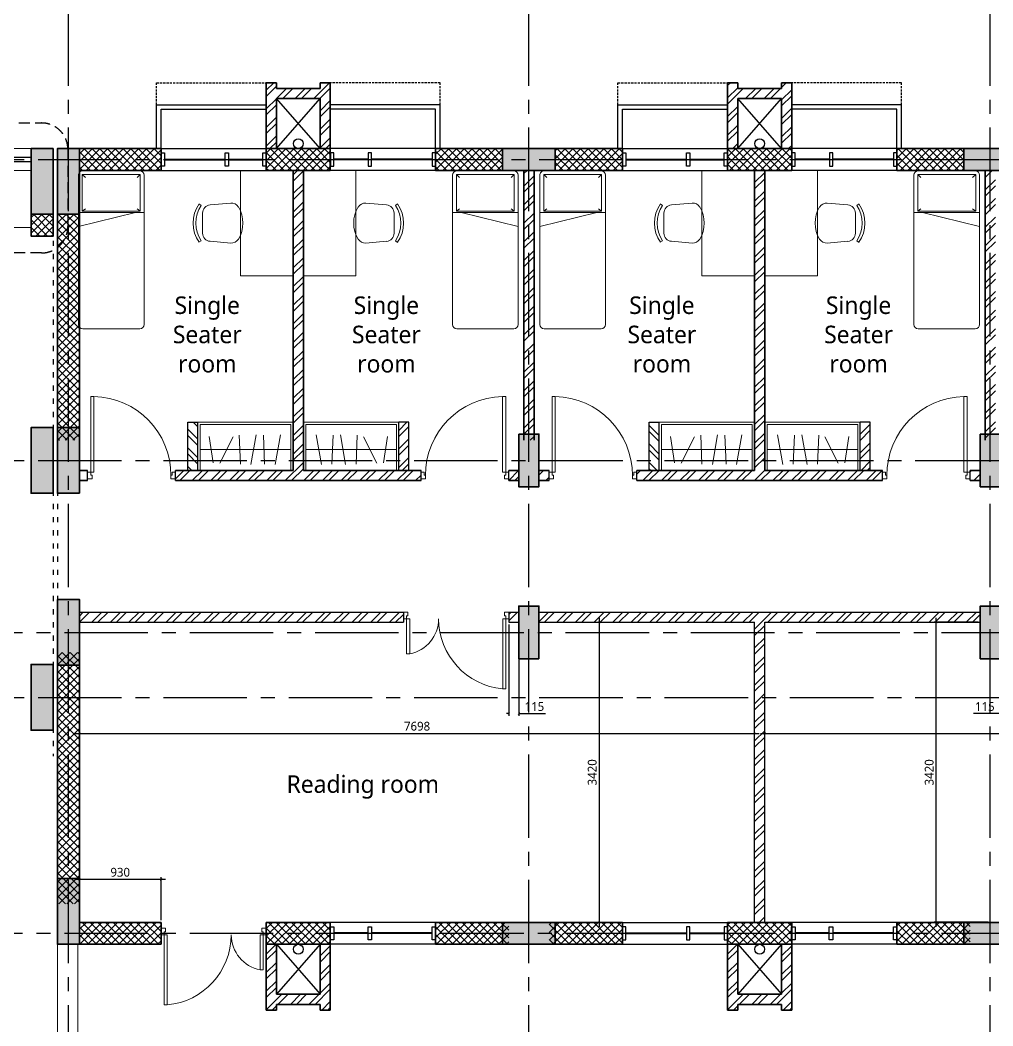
# Model space of a CAD drawing. Header units: millimetres. Extents: x -1107453 to -240403, y -265431 to 143409.
# Drawn here: x -285343 to -274252, y 42861 to 54325 of the extents above; entities that cross this region are included whole.
import ezdxf
from ezdxf.enums import TextEntityAlignment as Align

# ---------------------------------------------------------------- set-up
doc = ezdxf.new("R2010")
doc.units = ezdxf.units.MM
doc.header["$MEASUREMENT"] = 0
for name, pattern in [('ACAD_ISO03W100', [30, 12, -18]), ('CENTER2', [28.575, 19.05, -3.175, 3.175, -3.175]), ('DASHED2', [0.375, 0.25, -0.125]), ('HIDDEN', [0.375, 0.25, -0.125])]:
    doc.linetypes.add(name, pattern=pattern)
for name, color, linetype, lineweight in [('A- Dimensions', 8, 'Continuous', 25), ('A-Detail Lines', 8, 'Continuous', 25), ('A-Door', 4, 'Continuous', 9), ('A-Wall Ele', 3, 'Continuous', 20), ('A-Wall Sec', 1, 'Continuous', 30), ('column hatch', 12, 'Continuous', 5), ('OTHER', 1, 'Continuous', 18), ('S-Concrete', 40, 'Continuous', 30), ('S-Reflected Beam', 60, 'Continuous', 25), ('text', 7, 'Continuous', 9), ('Wall HATCH', 8, 'Continuous', 15)]:
    doc.layers.add(name, color=color, linetype=linetype, lineweight=lineweight)
for name, color, linetype in [('A-Anno-Grid Lines', 154, 'Continuous'), ('A-Anno-Misc Tags', 6, 'Continuous'), ('A-Wall Patt', 8, 'Continuous'), ('A-Window', 4, 'Continuous'), ('elel', 6, 'Continuous'), ('L-ELEV', 6, 'Continuous'), ('S-Conc Patt', 9, 'Continuous')]:
    doc.layers.add(name, color=color, linetype=linetype)
doc.layers.add('I-Furniture', color=7, linetype='Continuous', lineweight=15, true_color=0xc76300)
doc.layers.get('S-Reflected Beam').off()
doc.styles.add('ABLA_T Cg', font='GOTHIC.TTF')
doc.styles.get("Standard").update_dxf_attribs({"font": 'trebuc.ttf'})
doc.dimstyles.new('IIITD_WD_M @ 100', dxfattribs={"dimscale": 100, "dimtxt": 1, "dimasz": 0.25, "dimexe": 0.25, "dimexo": 0.25, "dimgap": 0.3, "dimtad": 1, "dimdec": 0, "dimrnd": 2.5, "dimzin": 0, "dimdsep": 46, "dimtxsty": 'Standard', "dimblk": 'ARCHTICK', "dimcen": 0.2, "dimdle": 0.5, "dimclrd": 8, "dimclre": 254, "dimadec": 0, "dimazin": 0, "dimtfac": 1, "dimtdec": 0, "dimtofl": 0, "dimtmove": 0, "dimatfit": 0, "dimfxl": 100, "dimtolj": 1, "dimtzin": 0, "dimlwd": -1, "dimlwe": -1, "dimarcsym": 0})
pattern_1 = [(45, (-807589.64, 92743.4), (-106.066017, 106.066017), []), (45, (-807518.93, 92743.4), (-106.066017, 106.066017), [])]
pattern_2 = [(45, (-285039, 51978), (-44.19417, 44.19417), []), (135, (-285039, 51978), (-44.19417, -44.19417), [])]

# ---------------------------------------------------------------- blocks, each defined once
blk = doc.blocks.new('Cols Hostel')
at = {"layer": 'S-Conc Patt'}
h = blk.add_hatch(color=256, dxfattribs=at)
h.paths.add_polyline_path([(626562, 5668), (626812, 5668), (626812, 5218), (626562, 5218)])
h.paths.add_polyline_path([(626262, 5668), (626512, 5668), (626512, 5218), (626262, 5218)])
h.paths.add_polyline_path([(610501, 6261), (610751, 6261), (610751, 5811), (610501, 5811)])
h.paths.add_polyline_path([(633755, -13559), (633802, -13804), (633351, -13892), (633303, -13647)])
h.paths.add_polyline_path([(608436, -13975), (608436, -14225), (607987, -14225), (607987, -13975)])
h.paths.add_polyline_path([(639101, 2747), (639347, 2795), (639490, 2059), (639245, 2011)])
h.paths.add_polyline_path([(640105, -2416), (640351, -2368), (640494, -3105), (640248, -3152)])
h.paths.add_polyline_path([(631447, -4099), (631693, -4051), (631836, -4788), (631590, -4835)])
h.paths.add_polyline_path([(630444, 1064), (630689, 1112), (630832, 376), (630587, 328)])
h.paths.add_polyline_path([(608186, 6255), (608436, 6255), (608436, 5505), (608186, 5505)])
h.paths.add_polyline_path([(608186, 995), (608436, 995), (608436, 245), (608186, 245)])
h.paths.add_polyline_path([(608186, -4265), (608436, -4265), (608436, -5015), (608186, -5015)])
h.paths.add_polyline_path([(599366, -4265), (599616, -4265), (599616, -5015), (599366, -5015)])
h.paths.add_polyline_path([(599366, 995), (599616, 995), (599616, 245), (599366, 245)])
h.paths.add_polyline_path([(626561, 11103), (626811, 11103), (626811, 10353), (626561, 10353)])
h.paths.add_polyline_path([(626561, 17051), (626811, 17051), (626811, 16301), (626561, 16301)])
h.paths.add_polyline_path([(626561, 13871), (626811, 13871), (626811, 13121), (626561, 13121)])
h.paths.add_polyline_path([(610451, 11170), (610201, 11170), (610201, 10420), (610451, 10420)])
h.paths.add_polyline_path([(610451, 16301), (610201, 16301), (610201, 17051), (610451, 17051)])
h.paths.add_polyline_path([(610451, 13121), (610201, 13121), (610201, 13871), (610451, 13871)])
h.paths.add_polyline_path([(598411, 9225), (598661, 9225), (598661, 8475), (598411, 8475)])
h.paths.add_polyline_path([(603651, 16801), (603651, 17051), (602901, 17051), (602901, 16801)])
h.paths.add_polyline_path([(602901, 14630), (603151, 14630), (603151, 13880), (602901, 13880)])
h.paths.add_polyline_path([(596931, 9225), (597181, 9225), (597181, 8475), (596931, 8475)])
h.paths.add_polyline_path([(596931, 11170), (597181, 11170), (597181, 10420), (596931, 10420)])
h.paths.add_polyline_path([(602901, 11170), (603151, 11170), (603151, 10420), (602901, 10420)])
h.paths.add_polyline_path([(608436, 11170), (608186, 11170), (608186, 10420), (608436, 10420)])
h.paths.add_polyline_path([(604651, 11170), (604881, 11170), (604881, 10420), (604651, 10420)])
h.paths.add_polyline_path([(639550, 13200), (639796, 13248), (639939, 12512), (639694, 12464)])
h.paths.add_polyline_path([(634799, 10295), (634847, 10050), (634109, 9906), (634061, 10152)])
h.paths.add_polyline_path([(637666, -8396), (637892, -8352), (637980, -8804), (637754, -8848)])
h.paths.add_polyline_path([(636133, -13080), (636180, -13325), (635591, -13440), (635544, -13194)])
h.paths.add_polyline_path([(603151, 9225), (603151, 8995), (602401, 8995), (602401, 9225)])
h.paths.add_polyline_path([(642512, -9792), (642556, -10018), (642110, -10105), (642066, -9879)])
h.paths.add_polyline_path([(638556, -10561), (638600, -10787), (638148, -10875), (638104, -10649)])
h.paths.add_polyline_path([(642096, -7653), (642140, -7878), (641688, -7966), (641644, -7740)])
h.paths.add_polyline_path([(640153, -10027), (640379, -9983), (640465, -10425), (640239, -10468)])
h.paths.add_polyline_path([(640118, -8037), (640162, -8263), (639710, -8351), (639666, -8125)])
h.paths.add_polyline_path([(603151, -11965), (603151, -12195), (602701, -12195), (602701, -11965)])
h.paths.add_polyline_path([(603151, -10130), (602921, -10130), (602921, -9670), (603151, -9670)])
h.paths.add_polyline_path([(599111, -11965), (599111, -12195), (598661, -12195), (598661, -11965)])
h.paths.add_polyline_path([(599112, -9785), (599112, -10015), (598661, -10015), (598661, -9785)])
h.paths.add_polyline_path([(600791, -11735), (601021, -11735), (601021, -12195), (600791, -12195)])
h.paths.add_polyline_path([(601136, -9785), (601136, -10015), (600676, -10015), (600676, -9785)])
h.paths.add_polyline_path([(634937, -3421), (635163, -3377), (635306, -4113), (635080, -4157)])
h.paths.add_polyline_path([(635631, 2073), (635857, 2117), (636000, 1380), (635775, 1336)])
h.paths.add_polyline_path([(634717, 6775), (634674, 7001), (635410, 7144), (635454, 6918)])
h.paths.add_polyline_path([(631992, 11731), (632217, 11775), (632361, 11038), (632135, 10995)])
h.paths.add_polyline_path([(604651, 6255), (604881, 6255), (604881, 5505), (604651, 5505)])
h.paths.add_polyline_path([(639083, -12506), (639131, -12752), (638541, -12866), (638493, -12621)])
h.paths.add_polyline_path([(603152, -13975), (603152, -14225), (602552, -14225), (602552, -13975)])
h.paths.add_polyline_path([(638469, 11008), (638714, 11056), (638857, 10320), (638611, 10272)])
h.paths.add_polyline_path([(606268, -9785), (606268, -10035), (605668, -10035), (605668, -9785)])
h.paths.add_polyline_path([(599161, 5765), (599161, 6015), (598411, 6015), (598411, 5765)])
h.paths.add_polyline_path([(642896, -11765), (642944, -12011), (642503, -12096), (642455, -11851)])
h.paths.add_polyline_path([(606267, -13975), (606267, -14225), (605667, -14225), (605667, -13975)])
h.paths.add_polyline_path([(599113, -13975), (599113, -14225), (598662, -14225), (598662, -13975)])
h.paths.add_polyline_path([(626262, 11911), (626512, 11911), (626512, 11161), (626262, 11161)])
h.paths.add_polyline_path([(626261, 17051), (626511, 17051), (626511, 16301), (626261, 16301)])
h.paths.add_polyline_path([(610751, 16301), (610501, 16301), (610501, 17051), (610751, 17051)])
h.paths.add_polyline_path([(610501, 8731), (610751, 8731), (610751, 7981), (610501, 7981)])
h.paths.add_polyline_path([(626511, 7981), (626261, 7981), (626261, 8731), (626511, 8731)])
h.paths.add_polyline_path([(621251, 11236), (621021, 11236), (621021, 11836), (621251, 11836)])
h.paths.add_polyline_path([(610501, 11911), (610751, 11911), (610751, 11161), (610501, 11161)])
h.paths.add_polyline_path([(615991, 11236), (615761, 11236), (615761, 11836), (615991, 11836)])
h.paths.add_polyline_path([(635329, -8947), (635377, -9193), (634788, -9307), (634740, -9062)])
h.paths.add_polyline_path([(633933, 1743), (634159, 1786), (634302, 1050), (634076, 1006)])
h.paths.add_polyline_path([(604651, 995), (604881, 995), (604881, 245), (604651, 245)])
h.paths.add_polyline_path([(604651, -4265), (604881, -4265), (604881, -5015), (604651, -5015)])
h.paths.add_polyline_path([(626261, 13871), (626511, 13871), (626511, 13121), (626261, 13121)])
h.paths.add_polyline_path([(621021, 13796), (621251, 13796), (621251, 13196), (621021, 13196)])
h.paths.add_polyline_path([(615761, 13796), (615991, 13796), (615991, 13196), (615761, 13196)])
h.paths.add_polyline_path([(610751, 13121), (610501, 13121), (610501, 13871), (610751, 13871)])
h.paths.add_polyline_path([(633692, 12061), (633938, 12109), (634081, 11373), (633835, 11325)])
h.paths.add_polyline_path([(628502, 11052), (628747, 11100), (628891, 10364), (628645, 10316)])
h.paths.add_polyline_path([(596931, 14630), (597181, 14630), (597181, 13880), (596931, 13880)])
h.paths.add_polyline_path([(639922, 11291), (640167, 11338), (640310, 10602), (640064, 10555)])
h.paths.add_polyline_path([(638890, 16600), (639135, 16648), (639278, 15912), (639033, 15864)])
h.paths.add_polyline_path([(633032, 15458), (633277, 15505), (633421, 14769), (633175, 14721)])
h.paths.add_polyline_path([(632948, -9410), (632996, -9656), (632544, -9743), (632497, -9498)])
h.paths.add_polyline_path([(636635, -3091), (636861, -3047), (637004, -3783), (636778, -3827)])
h.paths.add_polyline_path([(639326, 7905), (639374, 7660), (638638, 7516), (638590, 7762)])
h.paths.add_polyline_path([(632930, 6906), (633155, 6950), (633298, 6214), (633073, 6170)])
h.paths.add_polyline_path([(629440, 6228), (629685, 6275), (629828, 5539), (629583, 5491)])
h.paths.add_polyline_path([(620836, 16801), (620836, 17051), (621436, 17051), (621436, 16801)])
h.paths.add_polyline_path([(615576, 16801), (615576, 17051), (616176, 17051), (616176, 16801)])
h.paths.add_polyline_path([(620836, 7981), (620836, 8231), (621436, 8231), (621436, 7981)])
h.paths.add_polyline_path([(615576, 7981), (615576, 8231), (616176, 8231), (616176, 7981)])
h.paths.add_polyline_path([(602401, 5785), (602401, 6015), (603151, 6015), (603151, 5785)])
h.paths.add_polyline_path([(602922, 995), (603152, 995), (603152, 245), (602922, 245)])
h.paths.add_polyline_path([(608436, -9785), (608436, -10035), (607987, -10035), (607987, -9785)])
h.paths.add_polyline_path([(602921, -4265), (603151, -4265), (603151, -5015), (602921, -5015)])
h.paths.add_polyline_path([(632225, 16801), (632225, 17051), (632975, 17051), (632975, 16801)])
at = {"layer": 'S-Concrete', "lineweight": 35}
for points in [[(610451, 16301), (610201, 16301), (610201, 17051), (610451, 17051), (610451, 16301)], [(610751, 16301), (610501, 16301), (610501, 17051), (610751, 17051), (610751, 16301)], [(615576, 16801), (615576, 17051), (616176, 17051), (616176, 16801), (615576, 16801)], [(620836, 16801), (620836, 17051), (621436, 17051), (621436, 16801), (620836, 16801)], [(610451, 13121), (610201, 13121), (610201, 13871), (610451, 13871), (610451, 13121)], [(610751, 13121), (610501, 13121), (610501, 13871), (610751, 13871), (610751, 13121)], [(615761, 13796), (615991, 13796), (615991, 13196), (615761, 13196), (615761, 13796)], [(621021, 13796), (621251, 13796), (621251, 13196), (621021, 13196), (621021, 13796)], [(610501, 11911), (610751, 11911), (610751, 11161), (610501, 11161), (610501, 11911)], [(615991, 11236), (615761, 11236), (615761, 11836), (615991, 11836), (615991, 11236)], [(621251, 11236), (621021, 11236), (621021, 11836), (621251, 11836), (621251, 11236)], [(610451, 11170), (610201, 11170), (610201, 10420), (610451, 10420), (610451, 11170)], [(610501, 8731), (610751, 8731), (610751, 7981), (610501, 7981), (610501, 8731)], [(615576, 7981), (615576, 8231), (616176, 8231), (616176, 7981), (615576, 7981)], [(620836, 7981), (620836, 8231), (621436, 8231), (621436, 7981), (620836, 7981)]]:
    blk.add_lwpolyline(points, dxfattribs=at)
blk = doc.blocks.new('W 1200')
at = {"layer": 'A-Window', "linetype": 'HIDDEN', "ltscale": 100}
for p, q in [((552588, 7900), (552588, 9150)), ((552838, 7900), (552588, 7900))]:
    blk.add_line(p, q, dxfattribs=at)
at = {"layer": 'A-Window', "color": 2, "lineweight": 40}
for p, q in [((553463, 8720), (553463, 9110)), ((553463, 7990), (553463, 8680))]:
    blk.add_line(p, q, dxfattribs=at)
at = {"layer": 'A-Window', "color": 5}
for points in [[(553338, 7900), (552838, 7900), (552838, 9150)], [(553338, 7950), (552888, 7950), (552888, 9150)]]:
    blk.add_lwpolyline(points, dxfattribs=at)
at = {"layer": 'A-Window'}
for points in [[(553338, 7950), (553338, 9150)], [(553588, 7950), (553588, 9150)], [(553388, 8680), (553388, 8720), (553538, 8720), (553538, 8680), (553388, 8680)]]:
    blk.add_lwpolyline(points, dxfattribs=at)
for points in [[(553388, 9150), (553538, 9150), (553538, 9110), (553388, 9110)], [(553388, 7990), (553538, 7990), (553538, 7950), (553388, 7950)]]:
    blk.add_lwpolyline(points, close=True, dxfattribs=at)
blk = doc.blocks.new('ABL_Door_S - 1000 x 2100-11-3 Second Floor Lvl')
at = {"layer": 'A-Door', "color": 5}
for p, q in [((-500, 38), (-450, 38)), ((-500, -38), (-500, 38)), ((-450, 38), (-450, -3)), ((450, 38), (450, -3)), ((500, 38), (450, 38)), ((500, -38), (500, 38)), ((-500, -38), (-465, -38)), ((-465, -3), (-450, -3)), ((-465, -38), (-465, -3)), ((-430, -38), (-465, -38)), ((465, -3), (450, -3)), ((465, -38), (465, -3)), ((500, -38), (465, -38))]:
    blk.add_line(p, q, dxfattribs=at)
at = {"layer": 'A-Door', "color": 5, "lineweight": 18}
for p, q in [((-465, -38), (-465, -903)), ((-430, -38), (-430, -903)), ((-430, -903), (-465, -903))]:
    blk.add_line(p, q, dxfattribs=at)
at = {"layer": 'A-Door'}
blk.add_arc((-450, -2), 900, 271.2981, 359.9894, dxfattribs=at)
blk = doc.blocks.new('_ArchTick')
at = {"color": 0, "linetype": 'ByBlock', "const_width": 0.15}
blk.add_lwpolyline([(-0.5, -0.5), (0.5, 0.5)], dxfattribs=at)
blk = doc.blocks.new('Detal-Tag')
blk.add_line((-5.33, 0), (5.33, 0))
blk.add_circle((0, 0), 5.75)
at = {"layer": 'A-Anno-Misc Tags', "color": 7, "style": 'ABLA_T Cg'}
blk.add_attdef('DW_NAME', text='', height=2.5, dxfattribs=at).set_placement((0, 0), align=Align.BOTTOM_CENTER)
blk.add_attdef('SHEET_NO', text='', height=1.6, dxfattribs=at).set_placement((0.05, -0.54), align=Align.TOP_CENTER)
blk = doc.blocks.new('A$C32E604D8')
at = {"layer": 'A-Wall Sec', "lineweight": 35}
blk.add_line((-10, 0), (-10, 250), dxfattribs=at)
at = {"layer": 'A-Window', "color": 2, "lineweight": 40}
for p, q in [((-780, 125), (-1170, 125)), ((-50, 125), (-740, 125))]:
    blk.add_line(p, q, dxfattribs=at)
at = {"layer": 'A-Window'}
for points in [[(-10, 250), (-1210, 250)], [(-740, 50), (-780, 50), (-780, 200), (-740, 200), (-740, 50)], [(-10, 0), (-1210, 0)]]:
    blk.add_lwpolyline(points, dxfattribs=at)
for points in [[(-1210, 50), (-1210, 200), (-1170, 200), (-1170, 50)], [(-50, 50), (-50, 200), (-10, 200), (-10, 50)]]:
    blk.add_lwpolyline(points, close=True, dxfattribs=at)
blk = doc.blocks.new('Door 1200')
at = {"layer": 'A-Door', "color": 5, "lineweight": 18}
for p, q in [((524084, 16182), (524084, 16132)), ((524084, 16182), (524159, 16182)), ((524159, 16182), (524159, 16147)), ((524084, 16132), (524124, 16132)), ((524124, 16147), (524124, 16132)), ((524159, 16147), (524124, 16147)), ((524159, 16147), (524557, 16147)), ((524159, 16112), (524159, 16147)), ((524159, 16112), (524557, 16112)), ((524557, 16147), (524557, 16112)), ((524084, 15032), (524124, 15032)), ((524084, 14982), (524084, 15032)), ((524124, 15017), (524124, 15032)), ((524159, 15052), (524159, 15017)), ((524159, 15052), (524958, 15052)), ((524958, 15017), (524958, 15052)), ((524084, 14982), (524159, 14982)), ((524159, 15017), (524124, 15017)), ((524159, 14982), (524159, 15017)), ((524159, 15017), (524958, 15017))]:
    blk.add_line(p, q, dxfattribs=at)
at = {"layer": 'A-Door', "lineweight": 18}
for centre, radius, start, end in [((524155, 16193), 411, 270.5695, 348.692), ((524157, 14978), 804, 5.3148, 89.8715)]:
    blk.add_arc(centre, radius, start, end, dxfattribs=at)
blk = doc.blocks.new('*D1018')
at = {"layer": 'A- Dimensions', "color": 254, "transparency": 16777216}
for p, q in [((-284666, 45708), (-284666, 46220)), ((-276968, 45708), (-276968, 46220))]:
    blk.add_line(p, q, dxfattribs=at)
at = {"layer": 'A- Dimensions', "color": 8, "transparency": 16777216}
blk.add_line((-284716, 46195), (-276918, 46195), dxfattribs=at)
at = {"layer": 'A- Dimensions', "color": 8, "transparency": 16777216, "xscale": 25, "yscale": 25, "zscale": 25, "rotation": 180}
blk.add_blockref('_ArchTick', (-284666, 46195), dxfattribs=at)
at = {"layer": 'A- Dimensions', "color": 8, "transparency": 16777216, "xscale": 25, "yscale": 25, "zscale": 25}
blk.add_blockref('_ArchTick', (-276968, 46195), dxfattribs=at)
at = {"layer": 'A- Dimensions', "color": 0, "transparency": 16777216, "insert": (-280817, 46276), "char_height": 100, "attachment_point": 5}
blk.add_mtext('\\A1;7698', dxfattribs=at)
blk = doc.blocks.new('*D1019')
at = {"layer": 'A- Dimensions', "color": 254, "transparency": 16777216}
for p, q in [((-276853, 45776), (-276853, 46220)), ((-269156, 45708), (-269156, 46220))]:
    blk.add_line(p, q, dxfattribs=at)
at = {"layer": 'A- Dimensions', "color": 8, "transparency": 16777216}
blk.add_line((-276903, 46195), (-269106, 46195), dxfattribs=at)
at = {"layer": 'A- Dimensions', "color": 8, "transparency": 16777216, "xscale": 25, "yscale": 25, "zscale": 25, "rotation": 180}
blk.add_blockref('_ArchTick', (-276853, 46195), dxfattribs=at)
at = {"layer": 'A- Dimensions', "color": 8, "transparency": 16777216, "xscale": 25, "yscale": 25, "zscale": 25}
blk.add_blockref('_ArchTick', (-269156, 46195), dxfattribs=at)
at = {"layer": 'A- Dimensions', "color": 0, "transparency": 16777216, "insert": (-273005, 46276), "char_height": 100, "attachment_point": 5}
blk.add_mtext('\\A1;7698', dxfattribs=at)
blk = doc.blocks.new('*D1020')
at = {"layer": 'A- Dimensions', "color": 8, "transparency": 16777216}
blk.add_line((-274897, 43991), (-274897, 47511), dxfattribs=at)
at = {"layer": 'A- Dimensions', "color": 254, "transparency": 16777216}
for p, q in [((-274421, 47461), (-274922, 47461)), ((-274306, 44041), (-274922, 44041))]:
    blk.add_line(p, q, dxfattribs=at)
at = {"layer": 'A- Dimensions', "color": 8, "transparency": 16777216, "xscale": 25, "yscale": 25, "zscale": 25}
for p, rotation in [((-274897, 47461), 90), ((-274897, 44041), 270)]:
    blk.add_blockref('_ArchTick', p, dxfattribs=dict(at, rotation=rotation))
at = {"layer": 'A- Dimensions', "color": 0, "transparency": 16777216, "insert": (-274978, 45751), "char_height": 100, "attachment_point": 5, "rotation": 90}
blk.add_mtext('\\A1;3420', dxfattribs=at)
blk = doc.blocks.new('*D1021')
at = {"layer": 'A- Dimensions', "color": 8, "transparency": 16777216}
blk.add_line((-278739, 47511), (-278739, 43991), dxfattribs=at)
at = {"layer": 'A- Dimensions', "color": 254, "transparency": 16777216}
for p, q in [((-278738, 47461), (-278714, 47461)), ((-278738, 44041), (-278714, 44041))]:
    blk.add_line(p, q, dxfattribs=at)
at = {"layer": 'A- Dimensions', "color": 8, "transparency": 16777216, "xscale": 25, "yscale": 25, "zscale": 25}
for p, rotation in [((-278739, 47461), 90), ((-278739, 44041), 270)]:
    blk.add_blockref('_ArchTick', p, dxfattribs=dict(at, rotation=rotation))
at = {"layer": 'A- Dimensions', "color": 0, "transparency": 16777216, "insert": (-278820, 45751), "char_height": 100, "attachment_point": 5, "rotation": 90}
blk.add_mtext('\\A1;3420', dxfattribs=at)
blk = doc.blocks.new('*D1022')
at = {"layer": 'A- Dimensions', "color": 254, "transparency": 16777216}
for p, q in [((-279771, 47436), (-279771, 46395)), ((-279656, 47436), (-279656, 46395))]:
    blk.add_line(p, q, dxfattribs=at)
at = {"layer": 'A- Dimensions', "color": 8, "transparency": 16777216}
for p, q in [((-279771, 46420), (-279796, 46420)), ((-279656, 46420), (-279351, 46420))]:
    blk.add_line(p, q, dxfattribs=at)
at = {"layer": 'A- Dimensions', "color": 8, "transparency": 16777216, "xscale": 25, "yscale": 25, "zscale": 25}
blk.add_blockref('_ArchTick', (-279771, 46420), dxfattribs=at)
at = {"layer": 'A- Dimensions', "color": 8, "transparency": 16777216, "xscale": 25, "yscale": 25, "zscale": 25, "rotation": 180}
blk.add_blockref('_ArchTick', (-279656, 46420), dxfattribs=at)
at = {"layer": 'A- Dimensions', "color": 0, "transparency": 16777216, "insert": (-279479, 46500), "char_height": 100, "attachment_point": 5}
blk.add_mtext('\\A1;115', dxfattribs=at)
blk = doc.blocks.new('*D1023')
at = {"layer": 'A- Dimensions', "color": 254, "transparency": 16777216}
for p, q in [((-274166, 47436), (-274166, 46395)), ((-274050, 47436), (-274050, 46395))]:
    blk.add_line(p, q, dxfattribs=at)
at = {"layer": 'A- Dimensions', "color": 8, "transparency": 16777216}
for p, q in [((-274166, 46420), (-274472, 46420)), ((-274050, 46420), (-274025, 46420))]:
    blk.add_line(p, q, dxfattribs=at)
at = {"layer": 'A- Dimensions', "color": 8, "transparency": 16777216, "xscale": 25, "yscale": 25, "zscale": 25}
blk.add_blockref('_ArchTick', (-274166, 46420), dxfattribs=at)
at = {"layer": 'A- Dimensions', "color": 8, "transparency": 16777216, "xscale": 25, "yscale": 25, "zscale": 25, "rotation": 180}
blk.add_blockref('_ArchTick', (-274050, 46420), dxfattribs=at)
at = {"layer": 'A- Dimensions', "color": 0, "transparency": 16777216, "insert": (-274344, 46500), "char_height": 100, "attachment_point": 5}
blk.add_mtext('\\A1;115', dxfattribs=at)
blk = doc.blocks.new('*D1025')
at = {"layer": 'A- Dimensions', "color": 8, "transparency": 16777216}
blk.add_line((-283686, 44530), (-284716, 44530), dxfattribs=at)
at = {"layer": 'A- Dimensions', "color": 254, "transparency": 16777216}
for p, q in [((-284666, 44066), (-284666, 44555)), ((-283736, 44066), (-283736, 44555))]:
    blk.add_line(p, q, dxfattribs=at)
at = {"layer": 'A- Dimensions', "color": 8, "transparency": 16777216, "xscale": 25, "yscale": 25, "zscale": 25}
for p, rotation in [((-284666, 44530), 180.0000000000063), ((-283736, 44530), 6.235012506294878e-12)]:
    blk.add_blockref('_ArchTick', p, dxfattribs=dict(at, rotation=rotation))
at = {"layer": 'A- Dimensions', "color": 0, "transparency": 16777216, "insert": (-284201, 44611), "char_height": 100, "attachment_point": 5}
blk.add_mtext('\\A1;930', dxfattribs=at)
blk = doc.blocks.new('A$C0E3E786B')
at = {"layer": 'I-Furniture', "ltscale": 0.1}
for p, q in [((-1955, 216), (-1955, 866)), ((-1915, 872), (-1881, 837)), ((-1915, 872), (-1495, 872)), ((-1915, 211), (-1915, 872)), ((-1905, 916), (-205, 916)), ((-1495, 872), (-1521, 837)), ((-1495, 872), (-1495, 211)), ((-1481, 916), (-1481, 816)), ((-1481, 166), (-1481, 816)), ((-1481, 816), (-1320, 166)), ((-155, 866), (-155, 216)), ((-1915, 211), (-1881, 246)), ((-1495, 211), (-1521, 246)), ((-1915, 211), (-1495, 211)), ((-1915, 166), (-1915, 167)), ((-205, 166), (-1915, 166))]:
    blk.add_line(p, q, dxfattribs=at)
for centre, start, end in [((-1905, 866), 90, 180), ((-205, 866), 0, 90), ((-1905, 216), 180, 270), ((-205, 216), 270, 0)]:
    blk.add_arc(centre, 50, start, end, dxfattribs=at)
blk = doc.blocks.new('A$C30AF02BA')
at = {"layer": 'I-Furniture', "color": 9, "ltscale": 0.1, "true_color": 0xbababa}
for p, q in [((-224, 28), (-224, 1063)), ((-73, 913), (-374, 958)), ((-369, 684), (-70, 837)), ((-390, 615), (-60, 601)), ((-55, 482), (-393, 423)), ((-390, 340), (-60, 326)), ((-55, 207), (-393, 147))]:
    blk.add_line(p, q, dxfattribs=at)
at = {"layer": 'I-Furniture', "ltscale": 0.1}
blk.add_lwpolyline([(-537, 3), (-537, 1088), (13, 1088), (13, 3)], close=True, dxfattribs=at)
blk.add_lwpolyline([(13, 28), (-512, 28), (-512, 1063), (13, 1063)], dxfattribs=at)
blk = doc.blocks.new('chair1')
at = {"layer": 'I-Furniture'}
for p, q in [((-320, 228), (-84, 207)), ((1, 115), (1, -115)), ((16, 201), (42, 219)), ((-320, -228), (-84, -207)), ((16, -201), (42, -219))]:
    blk.add_line(p, q, dxfattribs=at)
for centre, radius, start, end in [((-108, 0), 351, 148.407, 211.593), ((-328, 135), 92.9, 85.0303, 148.407), ((-92, 115), 92.9, 0, 85.0303), ((-278, 0), 356, 325.6197, 34.3803), ((-278, 0), 387, 325.6197, 34.3803), ((-328, -135), 92.9, 211.593, 274.9697), ((-92, -115), 92.9, 274.9697, 0)]:
    blk.add_arc(centre, radius, start, end, dxfattribs=at)
blk = doc.blocks.new('RRRR')
at = {"layer": 'Wall HATCH'}
h = blk.add_hatch(dxfattribs=at)
h.set_pattern_fill('ANSI32', color=256, scale=400, angle=360, style=0)
h.paths.add_polyline_path([(-87944, 22553), (-88494, 22553), (-88494, 22668), (-87944, 22668)])
at = {"layer": 'A-Wall Sec'}
for p, q in [((-87944, 22668), (-88494, 22668)), ((-88494, 22553), (-88494, 22668)), ((-87944, 22553), (-88494, 22553))]:
    blk.add_line(p, q, dxfattribs=at)
at = {"layer": 'I-Furniture', "ltscale": 0.1}
blk.add_lwpolyline([(-91364, 23756), (-90164, 23756), (-90164, 23156), (-91364, 23156)], close=True, dxfattribs=at)
at = {"layer": 'I-Furniture', "xscale": -1, "rotation": 180}
blk.add_blockref('A$C30AF02BA', (-87958, 23756), dxfattribs=at)
at = {"layer": 'I-Furniture', "ltscale": 0.1, "xscale": -1, "rotation": 90}
blk.add_blockref('chair1', (-90764, 22723), dxfattribs=at)
at = {"layer": 'I-Furniture'}
blk.add_blockref('A$C0E3E786B', (-89404, 21140), dxfattribs=at)
blk = doc.blocks.new('A$C1A745C64')
at = {"layer": 'Wall HATCH'}
h = blk.add_hatch(dxfattribs=at)
h.set_pattern_fill('ANSI32', color=256, scale=400, angle=270, style=0)
h.set_pattern_definition([(225, (23823.23, -91404.84), (-106.06602, 106.06602), []), (225, (23823.23, -91475.55), (-106.06602, 106.06602), [])])
h.paths.add_polyline_path([(1270, -3461), (1270, -2911), (1155, -2911), (1155, -3461)])
at = {"layer": 'A-Wall Sec'}
for p, q in [((1155, -3461), (1155, -2911)), ((1270, -2911), (1155, -2911)), ((1270, -3461), (1270, -2911))]:
    blk.add_line(p, q, dxfattribs=at)
at = {"layer": 'I-Furniture', "ltscale": 0.1}
blk.add_lwpolyline([(67, -41), (67, -1241), (667, -1241), (667, -41)], close=True, dxfattribs=at)
at = {"layer": 'I-Furniture', "xscale": -1, "rotation": 90}
blk.add_blockref('A$C0E3E786B', (2683, -2000), dxfattribs=at)
at = {"layer": 'I-Furniture', "ltscale": 0.1}
blk.add_blockref('chair1', (1100, -641), dxfattribs=at)
at = {"layer": 'I-Furniture', "rotation": 270}
blk.add_blockref('A$C30AF02BA', (67, -3447), dxfattribs=at)
blk = doc.blocks.new('Grid Girls Hostel')
at = {"layer": 'A-Anno-Grid Lines', "linetype": 'CENTER2', "ltscale": 50}
for p, q in [((522781, 3686.8), (522781, 25744.1)), ((528031, 3686.8), (528031, 25731.7)), ((533291, 3686.8), (533291, 25731.7)), ((506718.2, 19992.3), (546111.4, 19992.3)), ((506718.2, 16562.3), (539568.2, 16562.3)), ((507018.2, 14602.3), (539568.2, 14602.3)), ((506718.2, 13861.8), (540731.8, 13861.8)), ((507018.2, 11172.3), (539568.2, 11172.3))]:
    blk.add_line(p, q, dxfattribs=at)
blk = doc.blocks.new('ERTGW255626')
at = {"layer": 'A-Wall Patt'}
h = blk.add_hatch(dxfattribs=at)
h.set_pattern_fill('ANSI37', color=256, scale=400, style=0)
h.paths.add_polyline_path([(-291766, 52861), (-291766, 52611), (-289724, 52611), (-289716, 52861)])
h = blk.add_hatch(dxfattribs=at)
h.set_pattern_fill('ANSI32', color=256, scale=400, angle=360, style=0)
h.set_pattern_definition([(45, (-292266.46, 51860.73), (-106.066, 106.066), []), (45, (-292195.75, 51860.73), (-106.066, 106.066), [])])
h.paths.add_polyline_path([(-292266, 52091), (-292266, 51861), (-292016, 51861), (-292016, 52091)])
h.paths.add_polyline_path([(-289966, 52091), (-289966, 51861), (-289716, 51861), (-289716, 52611), (-289831, 52611), (-289831, 52091)])
h = blk.add_hatch(dxfattribs=at)
h.set_pattern_fill('ANSI37', color=256, scale=500, style=0)
h.paths.add_polyline_path([(-284966, 52111), (-285216, 52111), (-285216, 51861), (-284966, 51861)])
at = {"layer": 'A-Anno-Misc Tags', "linetype": 'HIDDEN', "ltscale": 500}
blk.add_lwpolyline([(-294127, 53588), (-293407, 53588), (-292883, 53064)], dxfattribs=at)
blk.add_lwpolyline([(-285098, 53152, -0.414214), (-284798, 52852), (-284798, 51971, -0.414214), (-285098, 51671), (-292670, 51671, -0.414214), (-292970, 51971), (-292970, 52852, -0.414214), (-292670, 53152)], format="xyb", close=True, dxfattribs=at)
at = {"layer": 'A-Detail Lines', "linetype": 'DASHED2', "ltscale": 200}
for points in [[(-287566, 52571), (-287366, 52571), (-287366, 52371), (-287566, 52371)], [(-287541, 52546), (-287391, 52546), (-287391, 52396), (-287541, 52396)]]:
    blk.add_lwpolyline(points, close=True, dxfattribs=at)
at = {"layer": 'A-Door'}
for p, q in [((-292016, 52026), (-289966, 52026)), ((-292016, 51976), (-289966, 51976))]:
    blk.add_line(p, q, dxfattribs=at)
at = {"layer": 'A-Wall Ele'}
for p, q in [((-289716, 52861), (-285216, 52861)), ((-285216, 52611), (-289716, 52611)), ((-285216, 51961), (-289716, 51961))]:
    blk.add_line(p, q, dxfattribs=at)
at = {"layer": 'A-Wall Sec', "lineweight": 35}
for p, q in [((-289716, 52861), (-291766, 52861)), ((-289716, 51861), (-289716, 52861)), ((-291766, 52611), (-289716, 52611)), ((-289831, 52091), (-289831, 52611)), ((-292016, 52091), (-292266, 52091)), ((-292016, 51861), (-292016, 52091)), ((-289966, 51861), (-289966, 52091)), ((-289831, 52091), (-289966, 52091)), ((-292016, 51861), (-292266, 51861)), ((-289716, 51861), (-289966, 51861))]:
    blk.add_line(p, q, dxfattribs=at)
blk.add_lwpolyline([(-285216, 52111), (-284966, 52111), (-284966, 51861), (-285216, 51861)], close=True, dxfattribs=at)
at = {"layer": 'elel'}
for p, q in [((-289716, 52761), (-285216, 52761)), ((-285216, 52711), (-289716, 52711))]:
    blk.add_line(p, q, dxfattribs=at)
at = {"layer": 'A-Anno-Misc Tags', "xscale": 75, "yscale": 75, "zscale": 75}
blk.add_blockref('Detal-Tag', (-294558, 53588), dxfattribs=at).add_auto_attribs({'DW_NAME': 'P-1', 'SHEET_NO': '5A/9.01'})
at = {"layer": 'A-Detail Lines', "linetype": 'DASHED2', "ltscale": 200}
for points in [[(-287605, 52333), (-287854, 52084)], [(-287466, 52340), (-287466, 51989)], [(-287328, 52333), (-287079, 52084)]]:
    blk.add_leader(points, dimstyle='IIITD_WD_M @ 100', override={"dimfxl": 2}, dxfattribs=at)

msp = doc.modelspace()

# ---------------------------------------------------------------- hatches: boundary and pattern name
at = {"layer": 'A-Wall Patt'}
h = msp.add_hatch(dxfattribs=at)
h.set_pattern_fill('ANSI32', color=256, scale=400, style=0)
h.set_pattern_definition(pattern_1)
h.paths.add_polyline_path([(-282420.8, 52860.7), (-282420.8, 53430.7), (-281920.8, 53430.7), (-281920.8, 52860.7)], flags=16)
h.paths.add_polyline_path([(-282535.8, 52860.7), (-281805.8, 52860.7), (-281805.8, 53610.7), (-281920.8, 53610.7), (-281920.8, 53545.7), (-282420.8, 53545.7), (-282420.8, 53610.7), (-282535.8, 53610.7)])
h.paths.add_polyline_path([(-282113.3, 52610.7), (-282228.3, 52610.7), (-282228.3, 49190.7), (-283572.4, 49190.7), (-283572.4, 49075.7), (-280771.3, 49075.7), (-280771.3, 49095.7), (-280771.6, 49095.7), (-280771.6, 49170.7), (-280771.3, 49170.7), (-280771.3, 49190.7), (-282113.3, 49190.7)])
h = msp.add_hatch(dxfattribs=at)
h.set_pattern_fill('ANSI32', color=256, scale=400, style=0)
h.paths.add_polyline_path([(-277160.8, 52860.7), (-277160.8, 53430.7), (-276660.8, 53430.7), (-276660.8, 52860.7)], flags=16)
h.paths.add_polyline_path([(-277275.8, 52860.7), (-276545.8, 52860.7), (-276545.8, 53610.7), (-276660.8, 53610.7), (-276660.8, 53545.7), (-277160.8, 53545.7), (-277160.8, 53610.7), (-277275.8, 53610.7)])
h = msp.add_hatch(dxfattribs=at)
h.set_pattern_fill('ANSI37', color=256, scale=500, style=0)
h.paths.add_polyline_path([(-283735.8, 52610.7), (-283735.8, 52860.7), (-284666.5, 52860.7), (-284666.5, 52610.7)])
h.paths.add_polyline_path([(-282535.8, 52860.7), (-282535.8, 52610.7), (-281805.8, 52610.7), (-281805.8, 52860.7)])
h.paths.add_polyline_path([(-280605.8, 52860.7), (-280605.8, 52610.7), (-279841.5, 52610.7), (-279841.5, 52860.7)])
h.paths.add_polyline_path([(-278475.8, 52610.7), (-278475.8, 52860.7), (-279241.5, 52860.7), (-279241.5, 52610.7)])
h.paths.add_polyline_path([(-277275.8, 52860.7), (-277275.8, 52610.7), (-276545.8, 52610.7), (-276545.8, 52860.7)])
h.paths.add_polyline_path([(-274581.5, 52610.7), (-274581.5, 52860.7), (-275345.8, 52860.7), (-275345.8, 52610.7)])
h.paths.add_polyline_path([(-273981.5, 52860.7), (-273981.5, 52610.7), (-273215.8, 52610.7), (-273215.8, 52860.7)])
h.paths.add_polyline_path([(-272015.8, 52860.7), (-272015.8, 52610.7), (-271285.8, 52610.7), (-271285.8, 52860.7)])
h.paths.add_polyline_path([(-269156.5, 52610.7), (-269156.5, 52860.7), (-270085.8, 52860.7), (-270085.8, 52610.7)])
h = msp.add_hatch(dxfattribs=at)
h.set_pattern_fill('ANSI32', color=256, scale=400, style=0)
h.set_pattern_definition(pattern_1)
h.paths.add_polyline_path([(-279656.5, 49190.7), (-279771.3, 49190.7), (-279771.3, 49075.7), (-279656.5, 49075.7)])
h.paths.add_polyline_path([(-279311.6, 49190.7), (-279426.5, 49190.7), (-279426.5, 49075.7), (-279311.6, 49075.7)])
h.paths.add_polyline_path([(-279483.3, 52610.7), (-279598.3, 52610.7), (-279598.3, 49535.7), (-279483.3, 49535.7)])
h = msp.add_hatch(dxfattribs=at)
h.set_pattern_fill('ANSI32', color=256, scale=400, style=0)
h.paths.add_polyline_path([(-276853.3, 52610.7), (-276968.3, 52610.7), (-276968.3, 49190.7), (-278311.6, 49190.7), (-278311.6, 49075.7), (-275511.3, 49075.7), (-275511.3, 49095.7), (-275511.6, 49095.7), (-275511.6, 49170.7), (-275511.3, 49170.7), (-275511.3, 49190.7), (-276853.3, 49190.7)])
h = msp.add_hatch(dxfattribs=at)
h.set_pattern_fill('ANSI32', color=256, scale=400, style=0)
h.set_pattern_definition(pattern_1)
h.paths.add_polyline_path([(-274051.6, 49190.7), (-274166.5, 49190.7), (-274166.5, 49075.7), (-274051.6, 49075.7)])
h.paths.add_polyline_path([(-274396.5, 49190.7), (-274511.3, 49190.7), (-274511.3, 49075.7), (-274396.5, 49075.7)])
h.paths.add_polyline_path([(-274223.3, 52610.7), (-274338.3, 52610.7), (-274338.3, 49535.7), (-274223.3, 49535.7)])
h = msp.add_hatch(dxfattribs=at)
h.set_pattern_fill('ANSI37', color=256, scale=500, style=0)
h.set_pattern_definition(pattern_2)
h.paths.add_polyline_path([(-284666.5, 52110.7), (-284916.5, 52110.7), (-284915.8, 49535.7), (-284666.5, 49535.7)])
h = msp.add_hatch(dxfattribs=at)
h.set_pattern_fill('ANSI32', color=256, scale=400, style=0)
h.paths.add_polyline_path([(-280971.3, 47575.7), (-284666.5, 47575.7), (-284666.5, 47460.7), (-280971.3, 47460.7)])
h = msp.add_hatch(dxfattribs=at)
h.set_pattern_fill('ANSI32', color=256, scale=400, style=0)
h.paths.add_polyline_path([(-279656.5, 47575.7), (-279771.3, 47575.7), (-279771.3, 47500.7), (-279771.3, 47460.7), (-279656.5, 47460.7)])
h = msp.add_hatch(dxfattribs=at)
h.set_pattern_fill('ANSI32', color=256, scale=400, style=0)
h.paths.add_polyline_path([(-276853.3, 47460.7), (-275417.8, 47460.7), (-275417.8, 47575.7), (-279426.5, 47575.7), (-279426.5, 47460.7), (-276968.3, 47460.7), (-276968.3, 44040.7), (-276853.3, 44040.7)])
h = msp.add_hatch(dxfattribs=at)
h.set_pattern_fill('ANSI32', color=256, scale=400, style=0)
h.paths.add_polyline_path([(-274396.5, 47575.7), (-275417.8, 47575.7), (-275417.8, 47460.7), (-274396.5, 47460.7)])
h = msp.add_hatch(dxfattribs=at)
h.set_pattern_fill('ANSI37', color=256, scale=500, style=0)
h.set_pattern_definition(pattern_2)
h.paths.add_polyline_path([(-284915.8, 44250.7), (-284665.8, 44250.7), (-284666.5, 47115.7), (-284915.8, 47115.7)])
h = msp.add_hatch(dxfattribs=at)
h.set_pattern_fill('ANSI37', color=256, scale=500, style=0)
h.paths.add_polyline_path([(-269156.5, 44040.7), (-270085.8, 44040.7), (-270085.8, 43790.7), (-269156.5, 43790.7)])
h.paths.add_polyline_path([(-271285.8, 44040.7), (-272015.8, 44040.7), (-272015.8, 43790.7), (-271285.8, 43790.7)])
h.paths.add_polyline_path([(-273215.8, 44040.7), (-274050.8, 44040.7), (-274050.8, 43790.7), (-273215.8, 43790.7)])
h.paths.add_polyline_path([(-274510.8, 44040.7), (-275345.8, 44040.7), (-275345.8, 43790.7), (-274510.8, 43790.7)])
h.paths.add_polyline_path([(-276545.8, 44040.7), (-277275.8, 44040.7), (-277275.8, 43790.7), (-276545.8, 43790.7)])
h.paths.add_polyline_path([(-278475.8, 44040.7), (-279310.8, 44040.7), (-279310.8, 43790.7), (-278475.8, 43790.7)])
h.paths.add_polyline_path([(-279770.8, 44040.7), (-280605.8, 44040.7), (-280605.8, 43790.7), (-279770.8, 43790.7)])
h.paths.add_polyline_path([(-281805.8, 44040.7), (-282535.8, 44040.7), (-282535.8, 43790.7), (-281805.8, 43790.7)])
h.paths.add_polyline_path([(-283735.8, 44040.7), (-284666.5, 44040.7), (-284666.5, 43790.7), (-283735.8, 43790.7)])
h = msp.add_hatch(dxfattribs=at)
h.set_pattern_fill('ANSI32', color=256, scale=400, style=0)
h.set_pattern_definition([(45, (-5260, -1e-09), (-106.06602, 106.06602), []), (45, (-5189.29, -1e-09), (-106.06602, 106.06602), [])])
h.paths.add_polyline_path([(-281920.8, 43790.7), (-281920.8, 43220.7), (-282420.8, 43220.7), (-282420.8, 43790.7)], flags=16)
h.paths.add_polyline_path([(-281805.8, 43790.7), (-282535.8, 43790.7), (-282535.8, 43040.7), (-282420.8, 43040.7), (-282420.8, 43105.7), (-281920.8, 43105.7), (-281920.8, 43040.7), (-281805.8, 43040.7)])
h = msp.add_hatch(dxfattribs=at)
h.set_pattern_fill('ANSI32', color=256, scale=400, style=0)
h.paths.add_polyline_path([(-276660.8, 43790.7), (-276660.8, 43220.7), (-277160.8, 43220.7), (-277160.8, 43790.7)], flags=16)
h.paths.add_polyline_path([(-276545.8, 43790.7), (-277275.8, 43790.7), (-277275.8, 43040.7), (-277160.8, 43040.7), (-277160.8, 43105.7), (-276660.8, 43105.7), (-276660.8, 43040.7), (-276545.8, 43040.7)])

# ---------------------------------------------------------------- linework, layer by layer
at = {"layer": 'A-Detail Lines', "ltscale": 15}
for p, q in [((-282420.8, 52860.7), (-281920.8, 53430.7)), ((-281920.8, 52860.7), (-282420.8, 53430.7)), ((-277160.8, 52860.7), (-276660.8, 53430.7)), ((-276660.8, 52860.7), (-277160.8, 53430.7)), ((-282420.8, 43790.7), (-281920.8, 43220.7)), ((-281920.8, 43790.7), (-282420.8, 43220.7)), ((-277160.8, 43790.7), (-276660.8, 43220.7)), ((-276660.8, 43790.7), (-277160.8, 43220.7))]:
    msp.add_line(p, q, dxfattribs=at)
at = {"layer": 'A-Detail Lines', "linetype": 'ACAD_ISO03W100', "ltscale": 5}
for p, q in [((-284966.5, 52410.7), (-284966.5, 45935.2)), ((-284916.5, 52410.7), (-284916.5, 45935.2))]:
    msp.add_line(p, q, dxfattribs=at)
at = {"layer": 'A-Detail Lines'}
for centre in [(-282170.8, 52916.7), (-276910.8, 52916.7), (-282170.8, 43734.7), (-276910.8, 43734.7)]:
    msp.add_circle(centre, 56, dxfattribs=at)
at = {"layer": 'A-Wall Ele'}
for p, q in [((-284915.8, 41620.4), (-284915.8, 43790.7)), ((-284685.8, 41707.5), (-284685.8, 43790.7))]:
    msp.add_line(p, q, dxfattribs=at)
at = {"layer": 'A-Wall Sec', "lineweight": 35}
for p, q in [((-282535.8, 52610.7), (-282535.8, 53610.7)), ((-282535.8, 53610.7), (-282420.8, 53610.7)), ((-282420.8, 53610.7), (-282420.8, 53545.7)), ((-282420.8, 53545.7), (-281920.8, 53545.7)), ((-281920.8, 53545.7), (-281920.8, 53610.7)), ((-281920.8, 53610.7), (-281805.8, 53610.7)), ((-281805.8, 53610.7), (-281805.8, 52610.7)), ((-277275.8, 52610.7), (-277275.8, 53610.7)), ((-277275.8, 53610.7), (-277160.8, 53610.7)), ((-277160.8, 53610.7), (-277160.8, 53545.7)), ((-277160.8, 53545.7), (-276660.8, 53545.7)), ((-276660.8, 53545.7), (-276660.8, 53610.7)), ((-276660.8, 53610.7), (-276545.8, 53610.7)), ((-276545.8, 53610.7), (-276545.8, 52610.7)), ((-282420.8, 53430.7), (-282420.8, 52860.7)), ((-281920.8, 53430.7), (-282420.8, 53430.7)), ((-281920.8, 52860.7), (-281920.8, 53430.7)), ((-277160.8, 53430.7), (-277160.8, 52860.7)), ((-276660.8, 53430.7), (-277160.8, 53430.7)), ((-276660.8, 52860.7), (-276660.8, 53430.7)), ((-284666.5, 52860.7), (-283735.8, 52860.7)), ((-283735.8, 52610.7), (-283735.8, 52860.7)), ((-282535.8, 52860.7), (-281805.8, 52860.7)), ((-280605.8, 52860.7), (-280605.8, 52610.7)), ((-280605.8, 52860.7), (-279765.8, 52860.7)), ((-279315.8, 52860.7), (-278475.8, 52860.7)), ((-278475.8, 52610.7), (-278475.8, 52860.7)), ((-277275.8, 52860.7), (-276545.8, 52860.7)), ((-275345.8, 52860.7), (-275345.8, 52610.7)), ((-275345.8, 52860.7), (-274505.8, 52860.7)), ((-283735.8, 52610.7), (-284666.5, 52610.7)), ((-281805.8, 52610.7), (-282535.8, 52610.7)), ((-282228.3, 52610.7), (-282228.3, 49190.7)), ((-282113.3, 49190.7), (-282113.3, 52610.7)), ((-279765.8, 52610.7), (-280605.8, 52610.7)), ((-279598.3, 52610.7), (-279598.3, 49535.7)), ((-279483.3, 49535.7), (-279483.3, 52610.7)), ((-278475.8, 52610.7), (-279315.8, 52610.7)), ((-276545.8, 52610.7), (-277275.8, 52610.7)), ((-276968.3, 52610.7), (-276968.3, 49190.7)), ((-276853.3, 49190.7), (-276853.3, 52610.7)), ((-274505.8, 52610.7), (-275345.8, 52610.7)), ((-274338.3, 52610.7), (-274338.3, 49535.7)), ((-284915.8, 52410.7), (-284915.8, 49535.7)), ((-284666.5, 49535.7), (-284666.5, 52410.7)), ((-284665.8, 49190.7), (-284572.4, 49190.7)), ((-283572.4, 49190.7), (-282228.3, 49190.7)), ((-282113.3, 49190.7), (-280771.3, 49190.7)), ((-279771.3, 49190.7), (-279655.8, 49190.7)), ((-279425.8, 49190.7), (-279311.6, 49190.7)), ((-278311.6, 49190.7), (-276968.3, 49190.7)), ((-276853.3, 49190.7), (-275511.3, 49190.7)), ((-274511.3, 49190.7), (-274395.8, 49190.7)), ((-284665.8, 49075.7), (-284572.4, 49075.7)), ((-283572.4, 49075.7), (-280771.3, 49075.7)), ((-279771.3, 49075.7), (-279655.8, 49075.7)), ((-279425.8, 49075.7), (-279311.6, 49075.7)), ((-278311.6, 49075.7), (-275511.3, 49075.7)), ((-274511.3, 49075.7), (-274395.8, 49075.7)), ((-284915.8, 47115.7), (-284915.8, 44250.7)), ((-284665.8, 44250.7), (-284666.5, 47115.7)), ((-283735.8, 44040.7), (-284665.8, 44040.7)), ((-283735.8, 43790.7), (-283735.8, 44040.7)), ((-283735.8, 43790.7), (-283735.8, 44040.7)), ((-281805.8, 44040.7), (-282535.8, 44040.7)), ((-282535.8, 44040.7), (-282535.8, 43040.7)), ((-281805.8, 43040.7), (-281805.8, 44040.7)), ((-279770.8, 44040.7), (-280605.8, 44040.7)), ((-280605.8, 43790.7), (-280605.8, 44040.7)), ((-278475.8, 44040.7), (-279310.8, 44040.7)), ((-278475.8, 43790.7), (-278475.8, 44040.7)), ((-276545.8, 44040.7), (-277275.8, 44040.7)), ((-277275.8, 44040.7), (-277275.8, 43040.7)), ((-276545.8, 43040.7), (-276545.8, 44040.7)), ((-275345.8, 44040.7), (-275345.8, 43790.7)), ((-274510.8, 44040.7), (-275345.8, 44040.7)), ((-284666.5, 43790.7), (-283735.8, 43790.7)), ((-282535.8, 43790.7), (-281805.8, 43790.7)), ((-282420.8, 43220.7), (-282420.8, 43790.7)), ((-281920.8, 43790.7), (-281920.8, 43220.7)), ((-280605.8, 43790.7), (-279765.8, 43790.7)), ((-279310.8, 43790.7), (-278475.8, 43790.7)), ((-277275.8, 43790.7), (-276545.8, 43790.7)), ((-277160.8, 43220.7), (-277160.8, 43790.7)), ((-276660.8, 43790.7), (-276660.8, 43220.7)), ((-275345.8, 43790.7), (-274505.8, 43790.7)), ((-281920.8, 43220.7), (-282420.8, 43220.7)), ((-276660.8, 43220.7), (-277160.8, 43220.7)), ((-282420.8, 43040.7), (-282420.8, 43105.7)), ((-282420.8, 43105.7), (-281920.8, 43105.7)), ((-281920.8, 43105.7), (-281920.8, 43040.7)), ((-277160.8, 43040.7), (-277160.8, 43105.7)), ((-277160.8, 43105.7), (-276660.8, 43105.7)), ((-276660.8, 43105.7), (-276660.8, 43040.7)), ((-282535.8, 43040.7), (-282420.8, 43040.7)), ((-281920.8, 43040.7), (-281805.8, 43040.7)), ((-277275.8, 43040.7), (-277160.8, 43040.7)), ((-276660.8, 43040.7), (-276545.8, 43040.7))]:
    msp.add_line(p, q, dxfattribs=at)
at = {"layer": 'A-Wall Sec'}
for p, q in [((-284572.4, 49075.7), (-284572.4, 49190.7)), ((-283572.4, 49075.7), (-283572.4, 49190.7)), ((-280771.3, 49075.7), (-280771.3, 49190.7)), ((-279771.3, 49075.7), (-279771.3, 49190.7)), ((-279311.6, 49075.7), (-279311.6, 49190.7)), ((-278311.6, 49075.7), (-278311.6, 49190.7)), ((-275511.3, 49075.7), (-275511.3, 49190.7)), ((-274511.3, 49075.7), (-274511.3, 49190.7)), ((-284666.5, 47575.7), (-280971.3, 47575.7)), ((-280971.3, 47575.7), (-280971.3, 47460.7)), ((-279771.3, 47575.7), (-279656.5, 47575.7)), ((-279771.3, 47575.7), (-279771.3, 47460.7)), ((-279426.5, 47575.7), (-274396.5, 47575.7)), ((-284666.5, 47460.7), (-280971.3, 47460.7)), ((-279771.3, 47460.7), (-279656.5, 47460.7)), ((-279426.5, 47460.7), (-276968.3, 47460.7)), ((-276968.3, 44040.7), (-276968.3, 47460.7)), ((-276853.3, 47460.7), (-274396.5, 47460.7)), ((-276853.3, 44040.7), (-276853.3, 47460.7))]:
    msp.add_line(p, q, dxfattribs=at)
at = {"layer": 'A-Window', "color": 2, "lineweight": 40}
for p, q in [((-281375.8, 43915.7), (-281765.8, 43915.7)), ((-280645.8, 43915.7), (-281335.8, 43915.7))]:
    msp.add_line(p, q, dxfattribs=at)
at = {"layer": 'A-Window'}
for points in [[(-280605.8, 44040.7), (-281805.8, 44040.7)], [(-281335.8, 43840.7), (-281375.8, 43840.7), (-281375.8, 43990.7), (-281335.8, 43990.7), (-281335.8, 43840.7)], [(-280605.8, 43790.7), (-281805.8, 43790.7)]]:
    msp.add_lwpolyline(points, dxfattribs=at)
for points in [[(-281805.8, 43840.7), (-281805.8, 43990.7), (-281765.8, 43990.7), (-281765.8, 43840.7)], [(-280645.8, 43840.7), (-280645.8, 43990.7), (-280605.8, 43990.7), (-280605.8, 43840.7)]]:
    msp.add_lwpolyline(points, close=True, dxfattribs=at)

# ---------------------------------------------------------------- block references
at = {"rotation": 270}
for p in [(-305984.5, -38753.2), (-300724.5, -38753.2)]:
    msp.add_blockref('RRRR', p, dxfattribs=at)
for p in [(-282180.2, 52651.6), (-276920.2, 52651.6)]:
    msp.add_blockref('A$C1A745C64', p)
at = {"layer": 'A-Door', "xscale": -1, "rotation": 180}
for p in [(-284072.4, 49133.2), (-278811.6, 49133.2)]:
    msp.add_blockref('ABL_Door_S - 1000 x 2100-11-3 Second Floor Lvl', p, dxfattribs=at)
at = {"layer": 'A-Door', "rotation": 180}
for p in [(-280271.6, 49133.2), (-275011.6, 49133.2)]:
    msp.add_blockref('ABL_Door_S - 1000 x 2100-11-3 Second Floor Lvl', p, dxfattribs=at)
at = {"layer": 'column hatch', "rotation": 270}
for name, p in [('W 1200', (-291686.1, 606198.6)), ('W 1200', (-286426.1, 606198.6)), ('Door 1200', (-298718.1, 568056.9))]:
    msp.add_blockref(name, p, dxfattribs=at)
at = {"layer": 'column hatch', "xscale": -1, "rotation": 90}
for name, p in [('W 1200', (-272655.4, 606198.6)), ('W 1200', (-267395.4, 606198.6)), ('Door 1200', (-264788.9, 571659.4))]:
    msp.add_blockref(name, p, dxfattribs=at)
at = {"layer": 'L-ELEV', "xscale": -1, "rotation": 3.11360537e-08}
msp.add_blockref('A$C32E604D8', (-278486.1, 43790.7), dxfattribs=at)
at = {"layer": 'L-ELEV', "rotation": 359.999999968864}
msp.add_blockref('A$C32E604D8', (-275336.8, 43790.7), dxfattribs=at)
at = {"layer": 'OTHER'}
msp.add_blockref('ERTGW255626', (0, 0), dxfattribs=at)
at = {"layer": 'S-Concrete'}
msp.add_blockref('Grid Girls Hostel', (-807572.5, 32743.4), dxfattribs=at)
at = {"layer": 'S-Reflected Beam'}
msp.add_blockref('Cols Hostel', (-895417.9, 35809.9), dxfattribs=at)

# ---------------------------------------------------------------- texts
at = {"layer": 'text', "lineweight": 35, "char_height": 200, "attachment_point": 5}
for s, insert, width in [('Single Seater room', (-283208.6, 50740.3), 1506.419), ('Single Seater room', (-281166.5, 50740.3), 1506.419), ('Single Seater room', (-278025.4, 50740.3), 1506.419), ('Single Seater room', (-275783.2, 50740.3), 1506.419), ('Reading room', (-281435.7, 45583.4), 2665.274)]:
    msp.add_mtext(s, dxfattribs=dict(at, insert=insert, width=width))

# ---------------------------------------------------------------- dimensions: what is measured, and where the dimension line sits
at = {"layer": 'A- Dimensions'}
for base, p1, p2, picture, middle in [((-278738.8, 44040.7), (-278763.5, 47460.7), (-278763.5, 44040.7), '*D1021', (-278819.6, 45750.7)), ((-274897.3, 47460.7), (-274280.8, 44040.7), (-274396.5, 47460.7), '*D1020', (-274978.2, 45750.7))]:
    dim = msp.add_linear_dim(base=base, p1=p1, p2=p2, angle=90, dimstyle='IIITD_WD_M @ 100', dxfattribs=at)
    dim.commit()
    dim.dimension.update_dxf_attribs({"geometry": picture, "text_midpoint": middle})
for p1, p2, distance, picture, middle in [((-279771.3, 47460.7), (-279656.5, 47460.7), -1041.1, '*D1022', (-279478.5, 46500.3)), ((-274050.2, 47460.7), (-274166.5, 47460.7), 1041.1, '*D1023', (-274344.4, 46500.3)), ((-283735.8, 44040.7), (-284665.8, 44040.7), -489.3, '*D1025', (-284200.8, 44611))]:
    dim = msp.add_aligned_dim(p1=p1, p2=p2, distance=distance, dimstyle='IIITD_WD_M @ 100', dxfattribs=at)
    dim.commit()
    dim.dimension.update_dxf_attribs({"geometry": picture, "text_midpoint": middle})
for base, p1, p2, picture, middle in [((-276968.3, 46194.6), (-284666.1, 45683.2), (-276968.3, 45683.2), '*D1018', (-280817.2, 46275.6)), ((-269156.1, 46194.6), (-276853.3, 45750.7), (-269156.1, 45683.2), '*D1019', (-273004.7, 46275.6))]:
    dim = msp.add_linear_dim(base=base, p1=p1, p2=p2, dimstyle='IIITD_WD_M @ 100', dxfattribs=at)
    dim.commit()
    dim.dimension.update_dxf_attribs({"geometry": picture, "text_midpoint": middle})

doc.saveas('drawing.dxf')
